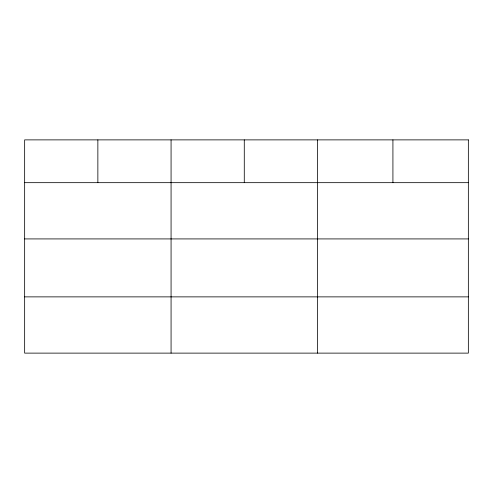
<?xml version="1.0" encoding="UTF-8"?>
<svg xmlns="http://www.w3.org/2000/svg" width="493" height="493" viewBox="0 0 493 493"><rect width="100%" height="100%" fill="white"/><g stroke="black" fill="none" stroke-linecap="round" stroke-linejoin="round"><path stroke-width="0.74" d="M24.65 182.669L468.35 182.669M24.65 238.92L468.35 238.92M24.65 296.872L468.35 296.872M392.921 139.876L392.921 182.669M317.492 139.876L317.492 353.124M244.281 139.876L244.281 182.669M171.071 139.876L171.071 353.124M97.861 139.876L97.861 182.669M468.35 139.876L24.65 139.876L24.65 353.124L468.35 353.124L468.35 139.876"/></g></svg>
